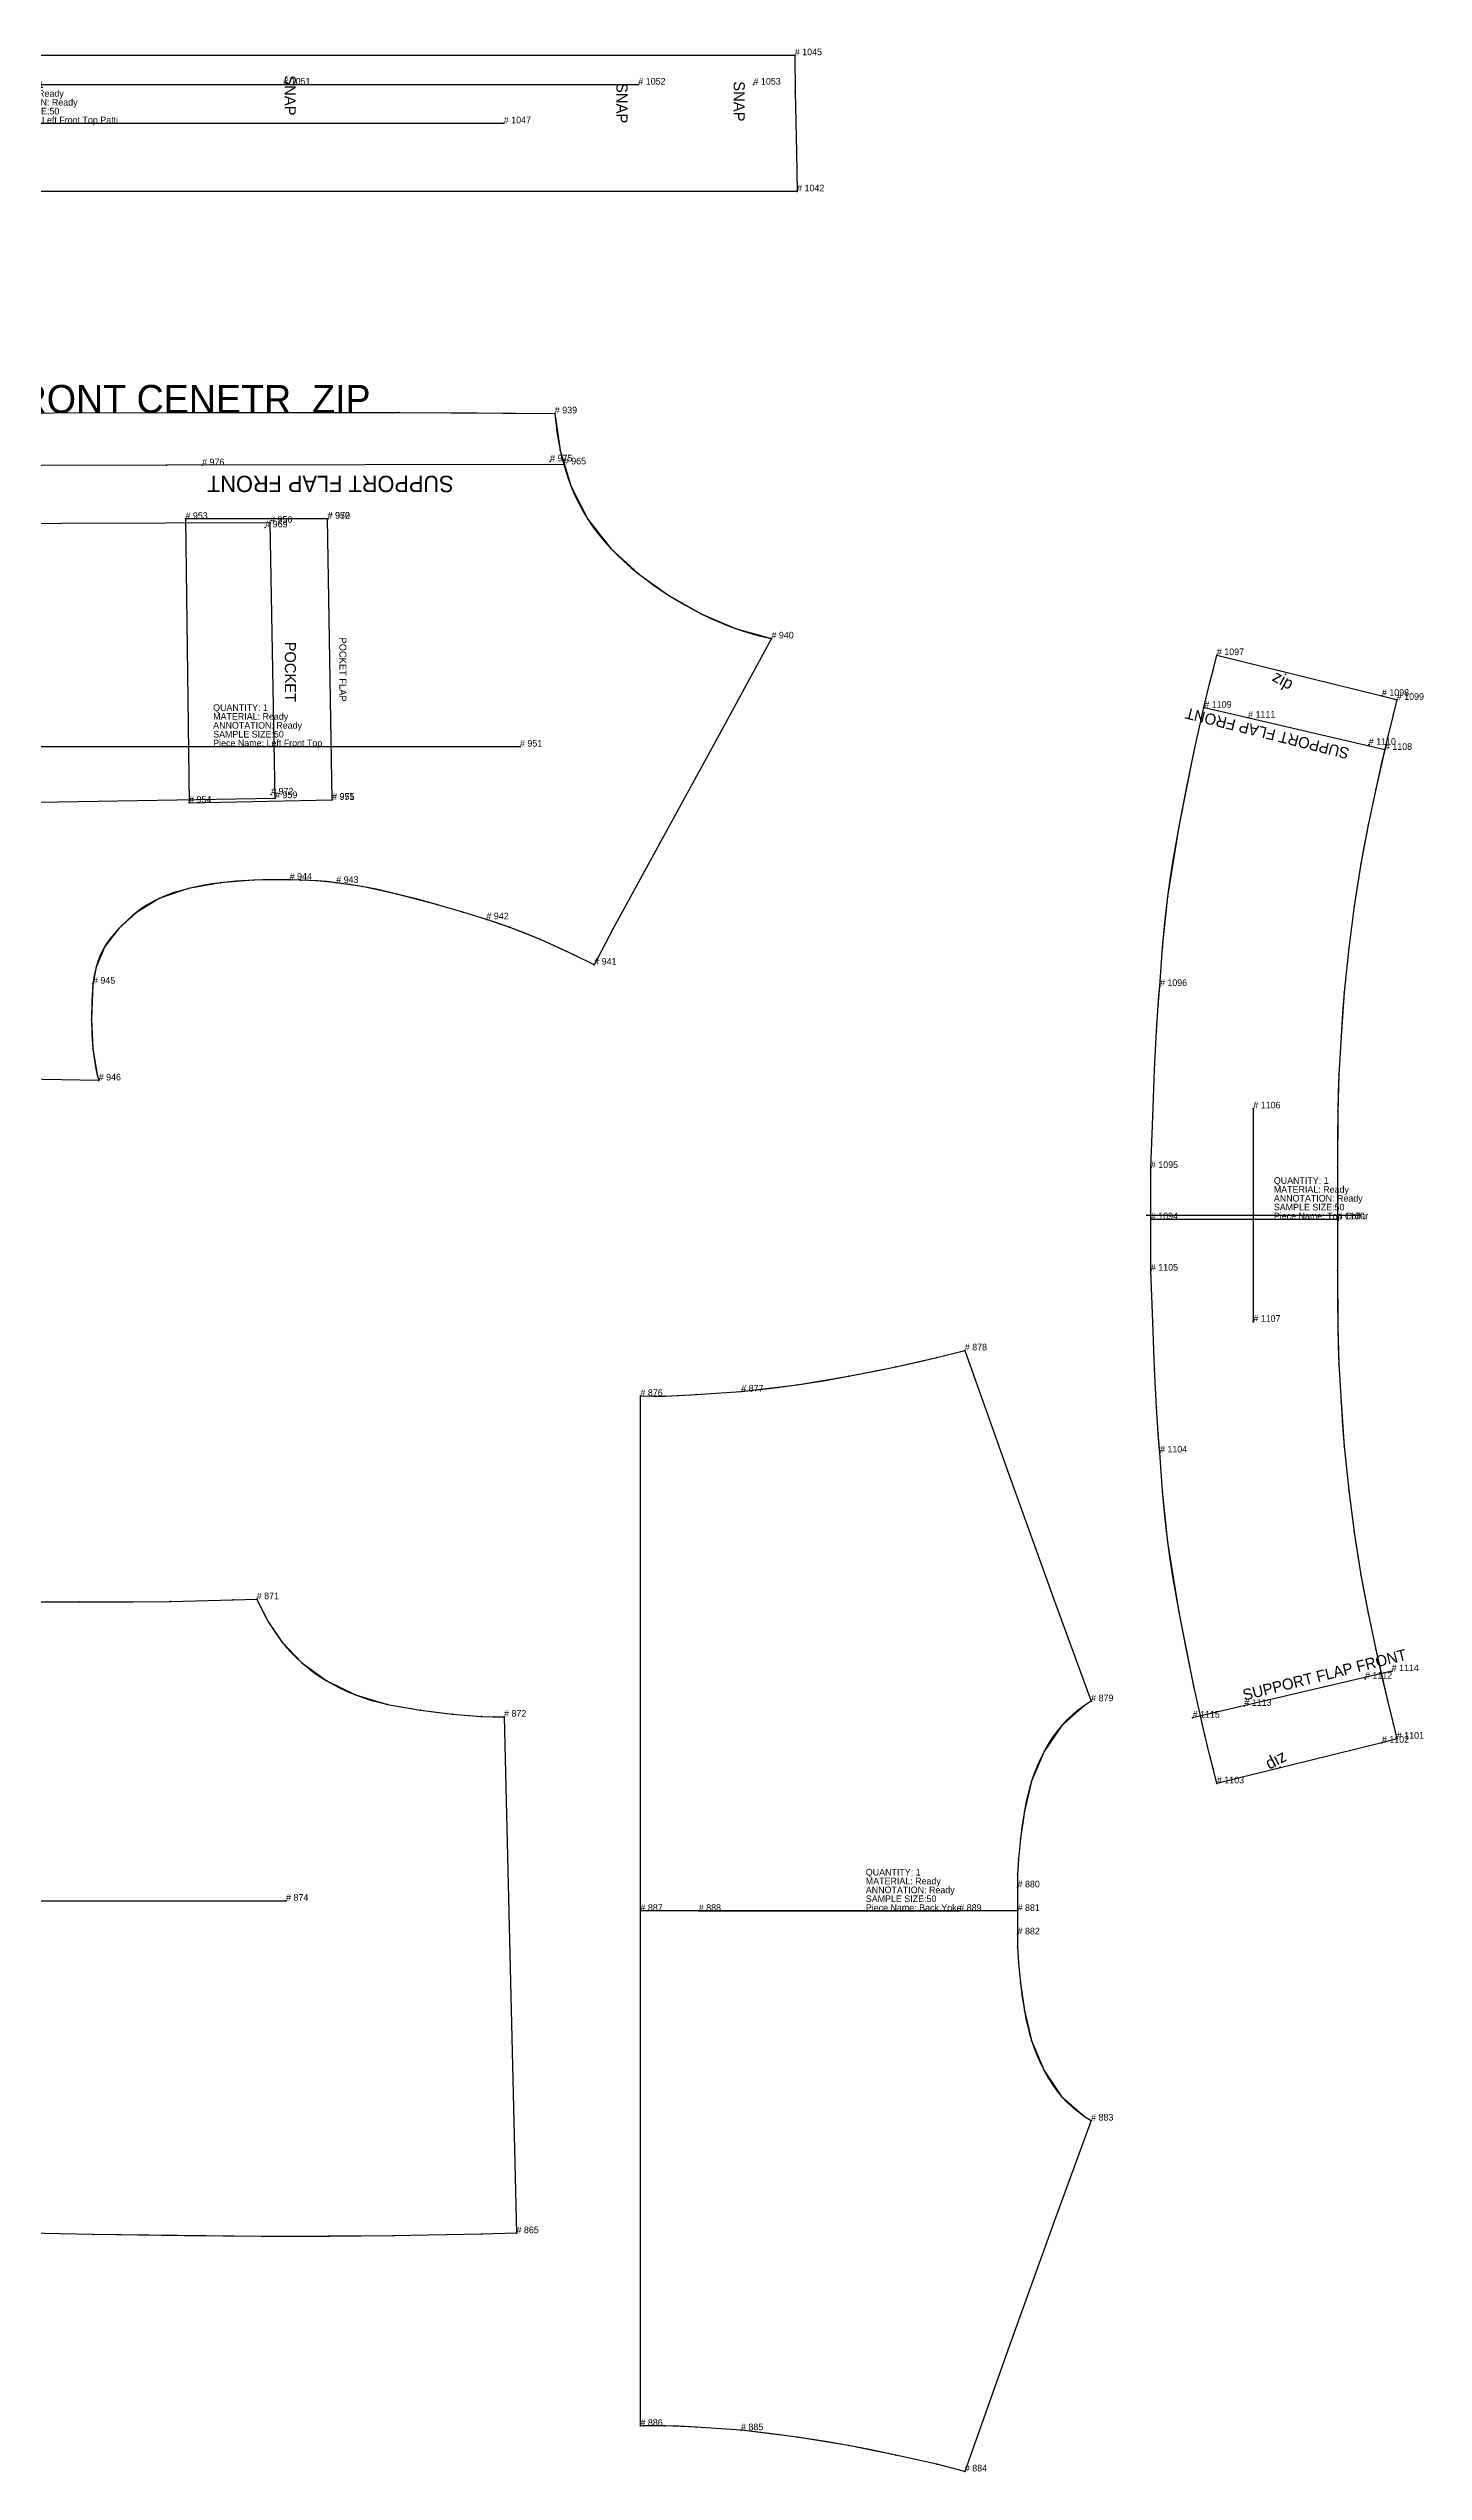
# Model space of a CAD drawing. Extents: x -8402 to 434, y -368 to 2685.
# Drawn here: x -3636 to -3015, y -159 to 935 of the extents above; entities that cross this region are included whole.
import ezdxf

# ---------------------------------------------------------------- set-up
doc = ezdxf.new("R2010")
doc.units = 0

# ---------------------------------------------------------------- blocks, each defined once
blk = doc.blocks.new('Back_5042')
at = {"layer": '1'}
blk.add_lwpolyline([(-3424.8301, -51.37), (-3440.49, -51.74), (-3480.54, -52.57), (-3539.7, -52.88), (-3616.22, -51.94), (-3704.1599, -50.1), (-3795.0801, -48.24), (-3884.9299, -47.01), (-3962.5601, -46.59), (-3961.53, 56.29), (-3959.79, 145.07), (-3958.23, 213.3), (-3957.05, 249.69), (-3812.29, 240.24), (-3775.47, 237.28), (-3730.52, 235.14), (-3719.22, 234.76), (-3670.5701, 233.75), (-3622.3601, 233.65), (-3581.1299, 233.86), (-3552.8899, 234.58), (-3542.1699, 234.89), (-3541.4399, 233.3), (-3536.8, 224.59), (-3530.8201, 215.62), (-3521.8101, 206.23), (-3510.47, 197.98), (-3497.6299, 191.67), (-3483.0801, 187.42), (-3468.1299, 184.84), (-3453.73, 183.04), (-3440.6699, 181.95), (-3435.24, 181.84), (-3430.46, 181.84), (-3424.8301, -51.37)], close=True, dxfattribs=at)
at = {"layer": '13'}
blk.add_point((-3886.46, 227.38, 10), dxfattribs=at)
at = {"layer": '2'}
for p in [(-3957.05, 249.69), (-3812.29, 240.24), (-3542.1699, 234.89), (-3958.23, 213.3), (-3430.46, 181.84), (-3860.28, 98.73), (-3528.8999, 98.73), (-3962.5601, -46.59), (-3424.8301, -51.37)]:
    blk.add_point(p, dxfattribs=at)
at = {"layer": '3'}
for p in [(-3775.47, 237.28), (-3730.52, 235.14), (-3719.22, 234.76), (-3670.5701, 233.75), (-3622.3601, 233.65), (-3581.1299, 233.86), (-3552.8899, 234.58), (-3541.4399, 233.3), (-3536.8, 224.59), (-3530.8201, 215.62), (-3521.8101, 206.23), (-3510.47, 197.98), (-3497.6299, 191.67), (-3483.0801, 187.42), (-3468.1299, 184.84), (-3453.73, 183.04), (-3440.6699, 181.95), (-3435.24, 181.84), (-3959.79, 145.07), (-3961.53, 56.29), (-3884.9299, -47.01), (-3795.0801, -48.24), (-3704.1599, -50.1), (-3616.22, -51.94), (-3539.7, -52.88), (-3480.54, -52.57), (-3440.49, -51.74)]:
    blk.add_point(p, dxfattribs=at)
at = {"layer": '4'}
for p in [(-3812.29, 240.24, 5), (-3730.52, 235.14, 5), (-3430.46, 181.84, 5), (-3962.5601, -46.59, 5)]:
    blk.add_point(p, dxfattribs=at)
at = {"layer": '5'}
blk.add_line((-3860.28, 98.73), (-3528.8999, 98.73), dxfattribs=at)
at = {"layer": '7'}
blk.add_line((-3860.28, 98.73), (-3528.8999, 98.73), dxfattribs=at)
at = {"layer": '84'}
blk.add_lwpolyline([(-3424.8301, -51.37), (-3440.49, -51.74), (-3480.54, -52.57), (-3509.3401, -52.87), (-3539.7, -52.88), (-3574.9199, -52.58), (-3616.22, -51.94), (-3704.1599, -50.1), (-3795.0801, -48.24), (-3840.71, -47.52), (-3884.9299, -47.01), (-3923.74, -46.72), (-3962.5601, -46.59), (-3962.2, 4.85), (-3961.53, 56.29), (-3960.8201, 96.08), (-3959.79, 145.07), (-3958.23, 213.3), (-3957.05, 249.69), (-3812.29, 240.24), (-3793.8899, 238.61), (-3775.47, 237.28), (-3754.6499, 236.13), (-3730.52, 235.14), (-3719.22, 234.76), (-3694.47, 234.11), (-3670.5701, 233.75), (-3651.78, 233.65), (-3622.3601, 233.65), (-3597.8601, 233.68), (-3581.1299, 233.86), (-3552.8899, 234.58), (-3542.1699, 234.89), (-3541.4399, 233.3), (-3539.3101, 229.06), (-3536.8, 224.59), (-3533.75, 219.69), (-3530.8201, 215.62), (-3528.8301, 213.21), (-3526.6699, 210.84), (-3524.3301, 208.51), (-3521.8101, 206.23), (-3519.1201, 204), (-3516.3301, 201.88), (-3513.45, 199.87), (-3510.47, 197.98), (-3507.3401, 196.18), (-3504.1499, 194.52), (-3500.9099, 193.02), (-3497.6299, 191.67), (-3494.28, 190.47), (-3490.76, 189.36), (-3487.04, 188.35), (-3483.0801, 187.42), (-3476.25, 186.1), (-3468.1299, 184.84), (-3461.1599, 183.91), (-3453.73, 183.04), (-3446.48, 182.32), (-3440.6699, 181.95), (-3435.24, 181.84), (-3430.46, 181.84), (-3424.8301, -51.37)], close=True, dxfattribs=at)
at = {"layer": '1'}
for s, p in [('# 868', (-3957.05, 249.69)), ('# 869', (-3812.29, 240.24)), ('# 870', (-3730.52, 235.14)), ('# 871', (-3542.1699, 234.89)), ('# 867', (-3958.23, 213.3)), ('# 872', (-3430.46, 181.84)), ('ANNOTATION: Ready', (-3693.6899, 106.4)), ('QUANTITY: 1', (-3693.6899, 114.4)), ('MATERIAL: Ready', (-3693.6899, 110.4)), ('SAMPLE SIZE:50', (-3693.6899, 102.4)), ('Piece Name: Back', (-3693.6899, 98.4)), ('# 866', (-3962.5601, -46.59)), ('# 865', (-3424.8301, -51.37))]:
    blk.add_text(s, height=3, dxfattribs=at).set_placement(p)
at = {"layer": '13'}
blk.add_text('# 875', height=3, dxfattribs=at).set_placement((-3886.46, 227.38))
at = {"layer": '15'}
blk.add_text('VENT', height=7.15, dxfattribs=at).set_placement((-3864.73, 238.71))
blk.add_text('SNAP', height=7.65, rotation=270, dxfattribs=at).set_placement((-3895.53, 234.07))
at = {"layer": '7'}
for s, p in [('# 873', (-3860.28, 98.73)), ('# 874', (-3528.8999, 98.73))]:
    blk.add_text(s, height=3, dxfattribs=at).set_placement(p)
blk = doc.blocks.new('Back Yoke_5043')
at = {"layer": '1'}
blk.add_lwpolyline([(-3368.8401, 326.65), (-3357.6899, 326.62), (-3343.76, 327.25), (-3323.3201, 328.65), (-3298.0701, 331.72), (-3274.8601, 335.53), (-3253.5601, 339.87), (-3235.03, 344.01), (-3222.3401, 347.24), (-3202.8899, 292.49), (-3182.03, 234.41), (-3165.28, 188.82), (-3168.23, 186.92), (-3178.5901, 177.94), (-3186.54, 166.17), (-3192.1899, 152.72), (-3195.4399, 139.14), (-3197.21, 126.77), (-3198.05, 117.63), (-3198.5, 110.56), (-3198.5, 104.77), (-3198.5, 94.16), (-3198.5, 83.55), (-3198.5, 77.76), (-3198.05, 70.69), (-3197.21, 61.55), (-3195.4399, 49.18), (-3192.1899, 35.6), (-3186.54, 22.15), (-3178.6001, 10.39), (-3168.23, 1.41), (-3165.28, -0.5), (-3182.03, -46.09), (-3202.8899, -104.17), (-3222.3401, -158.92), (-3235.03, -155.69), (-3253.52, -151.56), (-3274.8601, -147.21), (-3298.0701, -143.4), (-3323.4199, -140.32), (-3343.76, -138.93), (-3357.6899, -138.3), (-3368.8401, -138.33), (-3368.8401, 94.16), (-3368.8401, 326.65)], close=True, dxfattribs=at)
at = {"layer": '2'}
for p in [(-3222.3401, 347.24), (-3323.3201, 328.65), (-3368.8401, 326.65), (-3165.28, 188.82), (-3198.5, 104.77), (-3368.8401, 94.16), (-3368.8401, 94.16), (-3342.49, 94.15), (-3224.8501, 94.15), (-3198.5, 94.16), (-3198.5, 94.16), (-3198.5, 83.55), (-3165.28, -0.5), (-3368.8401, -138.33), (-3323.4199, -140.32), (-3222.3401, -158.92)]:
    blk.add_point(p, dxfattribs=at)
at = {"layer": '3'}
for p in [(-3253.5601, 339.87), (-3235.03, 344.01), (-3298.0701, 331.72), (-3274.8601, 335.53), (-3357.6899, 326.62), (-3343.76, 327.25), (-3202.8899, 292.49), (-3182.03, 234.41), (-3168.23, 186.92), (-3178.5901, 177.94), (-3186.54, 166.17), (-3192.1899, 152.72), (-3195.4399, 139.14), (-3197.21, 126.77), (-3198.5, 110.56), (-3198.05, 117.63), (-3198.5, 77.76), (-3198.05, 70.69), (-3197.21, 61.55), (-3195.4399, 49.18), (-3192.1899, 35.6), (-3186.54, 22.15), (-3178.6001, 10.39), (-3168.23, 1.41), (-3182.03, -46.09), (-3202.8899, -104.17), (-3357.6899, -138.3), (-3343.76, -138.93), (-3298.0701, -143.4), (-3274.8601, -147.21), (-3253.52, -151.56), (-3235.03, -155.69)]:
    blk.add_point(p, dxfattribs=at)
at = {"layer": '4'}
for p in [(-3323.3201, 328.65, 5), (-3368.8401, 94.16, 5), (-3198.5, 94.16, 5), (-3323.4199, -140.32, 5)]:
    blk.add_point(p, dxfattribs=at)
at = {"layer": '5'}
blk.add_line((-3342.49, 94.15), (-3224.8501, 94.15), dxfattribs=at)
at = {"layer": '7'}
blk.add_line((-3342.49, 94.15), (-3224.8501, 94.15), dxfattribs=at)
at = {"layer": '8'}
blk.add_lwpolyline([(-3198.5, 94.16), (-3368.8401, 94.16)], dxfattribs=at)
at = {"layer": '84'}
blk.add_lwpolyline([(-3368.8401, 326.65), (-3363.26, 326.57), (-3357.6899, 326.62), (-3351.48, 326.83), (-3343.76, 327.25), (-3323.3201, 328.65), (-3310.6799, 330.05), (-3298.0701, 331.72), (-3286.24, 333.53), (-3274.8601, 335.53), (-3265.4299, 337.38), (-3253.5601, 339.87), (-3243.1899, 342.13), (-3235.03, 344.01), (-3222.3401, 347.24), (-3202.8899, 292.49), (-3182.03, 234.41), (-3165.28, 188.82), (-3168.23, 186.92), (-3171.1499, 184.81), (-3173.8601, 182.6), (-3176.3401, 180.31), (-3178.5901, 177.94), (-3180.7, 175.38), (-3182.72, 172.58), (-3184.6599, 169.52), (-3186.54, 166.17), (-3188.1899, 162.89), (-3189.6799, 159.54), (-3191.01, 156.15), (-3192.1899, 152.72), (-3193.1001, 149.64), (-3193.9399, 146.38), (-3194.71, 142.9), (-3195.4399, 139.14), (-3196.4199, 133.07), (-3197.21, 126.77), (-3198.05, 117.63), (-3198.5, 110.56), (-3198.5, 104.77), (-3198.5, 94.16), (-3198.5, 83.55), (-3198.5, 77.76), (-3198.05, 70.69), (-3197.21, 61.55), (-3196.4199, 55.25), (-3195.4399, 49.18), (-3194.71, 45.42), (-3193.9399, 41.94), (-3193.1001, 38.68), (-3192.1899, 35.6), (-3191.01, 32.17), (-3189.6799, 28.78), (-3188.1899, 25.44), (-3186.54, 22.15), (-3184.6599, 18.8), (-3182.72, 15.74), (-3180.71, 12.94), (-3178.6001, 10.39), (-3176.3601, 8.03), (-3173.8799, 5.75), (-3171.1699, 3.54), (-3168.23, 1.41), (-3165.28, -0.5), (-3182.03, -46.09), (-3202.8899, -104.17), (-3222.3401, -158.92), (-3235.03, -155.69), (-3243.1499, -153.82), (-3253.52, -151.56), (-3265.4299, -149.06), (-3274.8601, -147.21), (-3286.23, -145.21), (-3298.0701, -143.4), (-3310.73, -141.73), (-3323.4199, -140.32), (-3343.76, -138.93), (-3351.49, -138.51), (-3357.6899, -138.3), (-3363.26, -138.25), (-3368.8401, -138.33), (-3368.8401, 94.16), (-3368.8401, 326.65)], close=True, dxfattribs=at)
at = {"layer": '85'}
blk.add_lwpolyline([(-3198.5, 94.16), (-3368.8401, 94.16)], dxfattribs=at)
at = {"layer": '1'}
for s, p in [('# 878', (-3222.3401, 347.24)), ('# 876', (-3368.8401, 326.65)), ('# 877', (-3323.3201, 328.65)), ('# 879', (-3165.28, 188.82)), ('QUANTITY: 1', (-3267.0601, 110.15)), ('ANNOTATION: Ready', (-3267.0601, 102.15)), ('SAMPLE SIZE:50', (-3267.0601, 98.15)), ('MATERIAL: Ready', (-3267.0601, 106.15)), ('# 880', (-3198.5, 104.77)), ('# 887', (-3368.8401, 94.16)), ('Piece Name: Back Yoke', (-3267.0601, 94.15)), ('# 881', (-3198.5, 94.16)), ('# 882', (-3198.5, 83.55)), ('# 883', (-3165.28, -0.5)), ('# 886', (-3368.8401, -138.33)), ('# 885', (-3323.4199, -140.32)), ('# 884', (-3222.3401, -158.92))]:
    blk.add_text(s, height=3, dxfattribs=at).set_placement(p)
at = {"layer": '7'}
for s, p in [('# 888', (-3342.49, 94.15)), ('# 889', (-3224.8501, 94.15))]:
    blk.add_text(s, height=3, dxfattribs=at).set_placement(p)
at = {"layer": '8'}
for s, p in [('# 887', (-3368.8401, 94.16)), ('# 881', (-3198.5, 94.16))]:
    blk.add_text(s, height=3, dxfattribs=at).set_placement(p)
blk = doc.blocks.new('Left Front Top_5046')
at = {"layer": '1'}
blk.add_lwpolyline([(-3814.03, 770.43), (-3692.5801, 770.44), (-3575.5701, 770.74), (-3477.8301, 770.74), (-3407.52, 770.31), (-3405.0601, 753.65), (-3400.24, 737.52), (-3392.6101, 722.5), (-3382.2, 709.27), (-3369.75, 697.93), (-3356.02, 688.15), (-3341.3799, 679.82), (-3325.9199, 673.13), (-3309.6699, 668.67), (-3332.27, 627.11), (-3360.1299, 576.26), (-3381.28, 537.35), (-3389.71, 521.38), (-3398.98, 525.79), (-3413.99, 532.73), (-3428.1001, 538.37), (-3438.4099, 541.86), (-3449.02, 545.07), (-3460.95, 548.6), (-3478.8601, 553.3), (-3494.49, 556.69), (-3506.24, 558.31), (-3514.8401, 559.3), (-3522.3601, 559.53), (-3527.28, 559.72), (-3543.6299, 559.62), (-3558.6101, 558.41), (-3572.96, 555.75), (-3585.8701, 551.49), (-3596.55, 544.98), (-3604.4099, 537.72), (-3610.78, 529.67), (-3614.71, 520.31), (-3616.1299, 512.8), (-3616.8, 496.8), (-3616.1299, 483.52), (-3614.1899, 471.63), (-3613.8301, 470.24), (-3613.54, 469.12), (-3664.3799, 470.01), (-3724.3101, 471.34), (-3775.48, 472.28), (-3801.8899, 472.19), (-3802.71, 491.02), (-3803.45, 511.27), (-3803.54, 513.47), (-3806.1299, 568.94), (-3809.4299, 633.99), (-3812.3, 696.12), (-3813.8201, 745.48), (-3814.03, 770.43)], close=True, dxfattribs=at)
at = {"layer": '13'}
for p in [(-3734.73, 747.38, 10), (-3566.8301, 746.86, 10), (-3409.6699, 748.61, 10), (-3510.0801, 722.76, 10), (-3674.78, 717.71, 10), (-3538.3, 718.84, 10), (-3806.8301, 707.2, 10), (-3673.8501, 596.07, 10), (-3535.6299, 598.23, 10), (-3508.1201, 595.76, 10), (-3800.1299, 532, 10)]:
    blk.add_point(p, dxfattribs=at)
at = {"layer": '2'}
for p in [(-3814.03, 770.43), (-3407.52, 770.31), (-3813.6201, 746.24), (-3403.46, 747.26), (-3574.3501, 722.66), (-3510.1799, 722.76), (-3677.46, 720.49), (-3536.1399, 720.9), (-3812.3899, 707.1), (-3806.9299, 707.2), (-3806.9299, 707.2), (-3309.6699, 668.67), (-3719.5901, 619.84), (-3423.25, 619.84), (-3676.3201, 594.11), (-3572.71, 594.52), (-3533.8701, 596.58), (-3508.1201, 595.86), (-3527.28, 559.72), (-3506.24, 558.31), (-3438.4099, 541.86), (-3804.1499, 531.9), (-3800.1299, 532.11), (-3389.71, 521.38), (-3803.54, 513.47), (-3616.1299, 512.8), (-3802.71, 491.02), (-3801.8899, 472.19), (-3613.54, 469.12)]:
    blk.add_point(p, dxfattribs=at)
at = {"layer": '3'}
for p in [(-3692.5801, 770.44), (-3575.5701, 770.74), (-3477.8301, 770.74), (-3813.8201, 745.48), (-3752.03, 746.45), (-3582.9099, 746.96), (-3405.0601, 753.65), (-3400.24, 737.52), (-3392.6101, 722.5), (-3382.2, 709.27), (-3812.3, 696.12), (-3369.75, 697.93), (-3356.02, 688.15), (-3341.3799, 679.82), (-3325.9199, 673.13), (-3809.4299, 633.99), (-3332.27, 627.11), (-3806.1299, 568.94), (-3360.1299, 576.26), (-3558.6101, 558.41), (-3543.6299, 559.62), (-3522.3601, 559.53), (-3514.8401, 559.3), (-3585.8701, 551.49), (-3572.96, 555.75), (-3494.49, 556.69), (-3478.8601, 553.3), (-3460.95, 548.6), (-3604.4099, 537.72), (-3596.55, 544.98), (-3449.02, 545.07), (-3428.1001, 538.37), (-3381.28, 537.35), (-3610.78, 529.67), (-3413.99, 532.73), (-3398.98, 525.79), (-3614.71, 520.31), (-3803.45, 511.27), (-3616.8, 496.8), (-3616.1299, 483.52), (-3775.48, 472.28), (-3724.3101, 471.34), (-3614.1899, 471.63), (-3664.3799, 470.01), (-3613.8301, 470.24)]:
    blk.add_point(p, dxfattribs=at)
at = {"layer": '4'}
for p in [(-3527.28, 559.72, 5), (-3438.4099, 541.86, 5), (-3802.71, 491.02, 5)]:
    blk.add_point(p, dxfattribs=at)
at = {"layer": '5'}
blk.add_line((-3719.5901, 619.84), (-3423.25, 619.84), dxfattribs=at)
at = {"layer": '7'}
blk.add_line((-3719.5901, 619.84), (-3423.25, 619.84), dxfattribs=at)
at = {"layer": '8'}
for points in [[(-3403.46, 747.26), (-3582.9099, 746.96), (-3752.03, 746.45), (-3813.6201, 746.24)], [(-3806.9299, 707.2), (-3812.3899, 707.1)], [(-3804.1499, 531.9), (-3800.1299, 532.11), (-3806.9299, 707.2)]]:
    blk.add_lwpolyline(points, dxfattribs=at)
for points in [[(-3510.1799, 722.76), (-3574.3501, 722.66), (-3572.71, 594.52), (-3508.1201, 595.86), (-3510.1799, 722.76)], [(-3536.1399, 720.9), (-3677.46, 720.49), (-3676.3201, 594.11), (-3533.8701, 596.58), (-3536.1399, 720.9)]]:
    blk.add_lwpolyline(points, close=True, dxfattribs=at)
at = {"layer": '84'}
blk.add_lwpolyline([(-3814.03, 770.43), (-3753.3, 770.38), (-3692.5801, 770.44), (-3575.5701, 770.74), (-3522.3501, 770.81), (-3477.8301, 770.74), (-3442.6699, 770.58), (-3407.52, 770.31), (-3407.1201, 766.11), (-3406.5701, 761.93), (-3405.8899, 757.78), (-3405.0601, 753.65), (-3404.05, 749.39), (-3402.9099, 745.28), (-3401.6399, 741.33), (-3400.24, 737.52), (-3398.5801, 733.57), (-3396.75, 729.75), (-3394.76, 726.05), (-3392.6101, 722.5), (-3390.3101, 719.1), (-3387.8101, 715.76), (-3385.1001, 712.48), (-3382.2, 709.27), (-3379.3899, 706.41), (-3376.3799, 703.57), (-3373.1699, 700.75), (-3369.75, 697.93), (-3366.47, 695.39), (-3363.0901, 692.91), (-3359.6101, 690.5), (-3356.02, 688.15), (-3352.4199, 685.92), (-3348.79, 683.79), (-3345.1001, 681.76), (-3341.3799, 679.82), (-3337.4099, 677.89), (-3333.51, 676.13), (-3329.6899, 674.55), (-3325.9199, 673.13), (-3321.9299, 671.79), (-3317.8899, 670.6), (-3313.8101, 669.56), (-3309.6699, 668.67), (-3332.27, 627.11), (-3360.1299, 576.26), (-3372.3501, 553.91), (-3381.28, 537.35), (-3389.71, 521.38), (-3398.98, 525.79), (-3407.6201, 529.86), (-3413.99, 532.73), (-3421.02, 535.67), (-3428.1001, 538.37), (-3433.23, 540.17), (-3438.4099, 541.86), (-3449.02, 545.07), (-3460.95, 548.6), (-3469.54, 550.95), (-3478.8601, 553.3), (-3487.4199, 555.29), (-3494.49, 556.69), (-3500.3501, 557.61), (-3506.24, 558.31), (-3510.53, 558.93), (-3514.8401, 559.3), (-3522.3601, 559.53), (-3527.28, 559.72), (-3535.46, 559.81), (-3543.6299, 559.62), (-3551.47, 559.15), (-3558.6101, 558.41), (-3562.24, 557.89), (-3565.8401, 557.27), (-3569.4099, 556.56), (-3572.96, 555.75), (-3576.6699, 554.78), (-3580, 553.77), (-3583.05, 552.68), (-3585.8701, 551.49), (-3588.6399, 550.13), (-3591.3501, 548.58), (-3594, 546.86), (-3596.55, 544.98), (-3598.48, 543.4), (-3600.4199, 541.68), (-3604.4099, 537.72), (-3606.4199, 535.52), (-3608.1001, 533.51), (-3609.54, 531.57), (-3610.78, 529.67), (-3611.95, 527.55), (-3613, 525.28), (-3613.9199, 522.86), (-3614.71, 520.31), (-3615.5801, 516.59), (-3616.1299, 512.8), (-3616.6599, 504.8), (-3616.8, 496.8), (-3616.6101, 490.04), (-3616.1299, 483.52), (-3615.76, 480.19), (-3615.3201, 477.15), (-3614.8, 474.31), (-3614.1899, 471.63), (-3613.8301, 470.24), (-3613.54, 469.12), (-3664.3799, 470.01), (-3724.3101, 471.34), (-3754.24, 472.01), (-3775.48, 472.28), (-3788.6799, 472.3), (-3801.8899, 472.19), (-3802.71, 491.02), (-3803.45, 511.27), (-3803.54, 513.47), (-3806.1299, 568.94), (-3809.4299, 633.99), (-3811.0601, 667.71), (-3812.3, 696.12), (-3813.27, 722.8), (-3813.8201, 745.48), (-3813.98, 757.95), (-3814.03, 770.43)], close=True, dxfattribs=at)
at = {"layer": '85'}
for points in [[(-3403.46, 747.26), (-3582.9099, 746.96), (-3752.03, 746.45), (-3813.6201, 746.24)], [(-3806.9299, 707.2), (-3812.3899, 707.1)], [(-3804.1499, 531.9), (-3800.1299, 532.11), (-3806.9299, 707.2)]]:
    blk.add_lwpolyline(points, dxfattribs=at)
for points in [[(-3510.1799, 722.76), (-3574.3501, 722.66), (-3572.71, 594.52), (-3508.1201, 595.86), (-3510.1799, 722.76)], [(-3536.1399, 720.9), (-3677.46, 720.49), (-3676.3201, 594.11), (-3533.8701, 596.58), (-3536.1399, 720.9)]]:
    blk.add_lwpolyline(points, close=True, dxfattribs=at)
at = {"layer": '1'}
for s, p in [('# 938', (-3814.03, 770.43)), ('# 939', (-3407.52, 770.31)), ('# 940', (-3309.6699, 668.67)), ('QUANTITY: 1', (-3561.8401, 635.96)), ('MATERIAL: Ready', (-3561.8401, 631.96)), ('ANNOTATION: Ready', (-3561.8401, 627.96)), ('SAMPLE SIZE:50', (-3561.8401, 623.96)), ('Piece Name: Left Front Top', (-3561.8401, 619.96)), ('# 944', (-3527.28, 559.72)), ('# 943', (-3506.24, 558.31)), ('# 942', (-3438.4099, 541.86)), ('# 949', (-3803.54, 513.47)), ('# 945', (-3616.1299, 512.8)), ('# 941', (-3389.71, 521.38)), ('# 948', (-3802.71, 491.02)), ('# 947', (-3801.8899, 472.19)), ('# 946', (-3613.54, 469.12))]:
    blk.add_text(s, height=3, dxfattribs=at).set_placement(p)
at = {"layer": '13'}
for s, p in [('# 977', (-3734.73, 747.38)), ('# 976', (-3566.8301, 746.86)), ('# 975', (-3409.6699, 748.61)), ('# 970', (-3510.0801, 722.76)), ('# 974', (-3674.78, 717.71)), ('# 969', (-3538.3, 718.84)), ('# 967', (-3806.8301, 707.2)), ('# 973', (-3673.8501, 596.07)), ('# 972', (-3535.6299, 598.23)), ('# 971', (-3508.1201, 595.76)), ('# 968', (-3800.1299, 532))]:
    blk.add_text(s, height=3, dxfattribs=at).set_placement(p)
at = {"layer": '15'}
blk.add_text('FRONT CENETR  ZIP', height=12.7, dxfattribs=at).set_placement((-3659.6399, 770.45))
for s, height, rotation, p in [('SUPPORT FLAP FRONT', 7.35, 180, (-3453.23, 742.12)), ('POCKET FLAP', 3.14, 270, (-3504.8301, 669.1)), ('POCKET', 4.96, 270, (-3529.45, 667.24)), ('POCKET FLAP', 5.16, 270, (-3797.96, 628.62))]:
    blk.add_text(s, height=height, rotation=rotation, dxfattribs=at).set_placement(p)
at = {"layer": '7'}
for s, p in [('# 950', (-3719.5901, 619.84)), ('# 951', (-3423.25, 619.84))]:
    blk.add_text(s, height=3, dxfattribs=at).set_placement(p)
at = {"layer": '8'}
for s, p in [('# 966', (-3813.6201, 746.24)), ('# 965', (-3403.46, 747.26)), ('# 957', (-3677.46, 720.49)), ('# 953', (-3574.3501, 722.66)), ('# 956', (-3536.1399, 720.9)), ('# 952', (-3510.1799, 722.76)), ('# 961', (-3812.3899, 707.1)), ('# 960', (-3806.9299, 707.2)), ('# 964', (-3806.9299, 707.2)), ('# 958', (-3676.3201, 594.11)), ('# 954', (-3572.71, 594.52)), ('# 959', (-3533.8701, 596.58)), ('# 955', (-3508.1201, 595.86)), ('# 962', (-3804.1499, 531.9)), ('# 963', (-3800.1299, 532.11))]:
    blk.add_text(s, height=3, dxfattribs=at).set_placement(p)
blk = doc.blocks.new('Left Front Top Patti_5049')
at = {"layer": '1'}
blk.add_lwpolyline([(-3298.0901, 870.55), (-4028.3601, 870.55), (-4028.3601, 932.02), (-3299.1201, 932.02), (-3298.9399, 915.52), (-3298.3301, 888.31), (-3298.0901, 870.55)], close=True, dxfattribs=at)
at = {"layer": '13'}
for p in [(-4012.8201, 918.75, 10), (-3852.27, 918.75, 10), (-3691.3501, 918.75, 10), (-3530.1699, 918.75, 10), (-3369.8, 918.75, 10), (-3317.78, 918.75, 10)]:
    blk.add_point(p, dxfattribs=at)
at = {"layer": '2'}
for p in [(-4028.3601, 932.02), (-3299.1201, 932.02), (-4012.8201, 918.75), (-3369.8, 918.75), (-3886.3999, 901.28), (-3430.5601, 901.28), (-4028.3601, 870.55), (-3298.0901, 870.55)]:
    blk.add_point(p, dxfattribs=at)
at = {"layer": '3'}
for p in [(-3298.9399, 915.52), (-3298.3301, 888.31)]:
    blk.add_point(p, dxfattribs=at)
at = {"layer": '5'}
blk.add_line((-3886.3999, 901.28), (-3430.5601, 901.28), dxfattribs=at)
at = {"layer": '7'}
blk.add_line((-3886.3999, 901.28), (-3430.5601, 901.28), dxfattribs=at)
at = {"layer": '8'}
blk.add_lwpolyline([(-4012.8201, 918.75), (-3369.8, 918.75)], dxfattribs=at)
at = {"layer": '84'}
blk.add_lwpolyline([(-3298.0901, 870.55), (-4028.3601, 870.55), (-4028.3601, 932.02), (-3299.1201, 932.02), (-3298.9399, 915.52), (-3298.3301, 888.31), (-3298.0901, 870.55)], close=True, dxfattribs=at)
at = {"layer": '85'}
blk.add_lwpolyline([(-4012.8201, 918.75), (-3369.8, 918.75)], dxfattribs=at)
at = {"layer": '1'}
for s, p in [('# 1044', (-4028.3601, 932.02)), ('# 1045', (-3299.1201, 932.02)), ('QUANTITY: 1', (-3663.22, 917.28)), ('ANNOTATION: Ready', (-3663.22, 909.28)), ('SAMPLE SIZE:50', (-3663.22, 905.28)), ('MATERIAL: Ready', (-3663.22, 913.28)), ('Piece Name: Left Front Top Patti', (-3663.22, 901.28)), ('# 1043', (-4028.3601, 870.55)), ('# 1042', (-3298.0901, 870.55))]:
    blk.add_text(s, height=3, dxfattribs=at).set_placement(p)
at = {"layer": '13'}
for s, p in [('# 1048', (-4012.8201, 918.75)), ('# 1049', (-3852.27, 918.75)), ('# 1050', (-3691.3501, 918.75)), ('# 1051', (-3530.1699, 918.75)), ('# 1052', (-3369.8, 918.75)), ('# 1053', (-3317.78, 918.75))]:
    blk.add_text(s, height=3, dxfattribs=at).set_placement(p)
at = {"layer": '15'}
for p in [(-3860.5901, 922.97), (-3692.3899, 920.29), (-3529.54, 922.97), (-3379.6899, 919.47), (-3326.74, 920.29), (-4006.99, 914.88)]:
    blk.add_text('SNAP', height=5, rotation=270, dxfattribs=at).set_placement(p)
at = {"layer": '7'}
for s, p in [('# 1046', (-3886.3999, 901.28)), ('# 1047', (-3430.5601, 901.28))]:
    blk.add_text(s, height=3, dxfattribs=at).set_placement(p)
at = {"layer": '8'}
for s, p in [('# 1048', (-4012.8201, 918.75)), ('# 1052', (-3369.8, 918.75))]:
    blk.add_text(s, height=3, dxfattribs=at).set_placement(p)
blk = doc.blocks.new('Top Collar_5055')
at = {"layer": '1'}
blk.add_lwpolyline([(-3138.3, 406.44), (-3138.3, 429.6), (-3137.4099, 452.73), (-3136.6899, 474.04), (-3135.74, 491.36), (-3135.0601, 502.99), (-3134.1899, 511.74), (-3133.0701, 529.14), (-3130.5801, 552.17), (-3125.5801, 583.85), (-3118.8401, 617.2), (-3113.8601, 639.4), (-3111.48, 649.34), (-3110.21, 654.36), (-3108.49, 661.15), (-3033.95, 642.78), (-3027.22, 640.96), (-3028.8899, 634.16), (-3031.4299, 623.79), (-3036.71, 600.67), (-3040.1201, 584.34), (-3043.4199, 566.97), (-3046.47, 547.74), (-3048.9199, 528.87), (-3050.9399, 509.03), (-3052.4199, 489.03), (-3053.3601, 471.86), (-3053.8701, 454.88), (-3054.0801, 429.6), (-3053.97, 406.44), (-3054.0801, 383.28), (-3053.8701, 358), (-3053.3601, 341.02), (-3052.4199, 323.85), (-3050.9399, 303.85), (-3048.9199, 284.01), (-3046.47, 265.14), (-3043.4199, 245.91), (-3040.1201, 228.54), (-3036.71, 212.21), (-3031.4299, 189.09), (-3028.8899, 178.72), (-3027.22, 171.92), (-3033.95, 170.1), (-3108.49, 151.73), (-3110.21, 158.52), (-3111.48, 163.54), (-3113.8601, 173.48), (-3118.8401, 195.68), (-3125.5801, 229.03), (-3130.5801, 260.71), (-3133.0701, 283.74), (-3134.1899, 301.14), (-3135.0601, 309.89), (-3135.74, 321.52), (-3136.6899, 338.84), (-3137.4099, 360.15), (-3138.3, 383.28), (-3138.3, 406.44)], close=True, dxfattribs=at)
at = {"layer": '13'}
for p in [(-3094.3799, 632.92, 10), (-3039.8899, 620.66, 10), (-3041.5801, 199.01, 10), (-3096.0701, 186.75, 10)]:
    blk.add_point(p, dxfattribs=at)
at = {"layer": '2'}
for p in [(-3108.49, 661.15), (-3114.1399, 637.42), (-3033.95, 642.78), (-3027.22, 640.96), (-3032.5901, 618.37), (-3134.1899, 511.74), (-3092.03, 456.49), (-3138.3, 429.6), (-3140.2, 408.32), (-3138.3, 406.44), (-3138.3, 406.44), (-3053.97, 406.44), (-3053.97, 406.44), (-3043.8601, 408.32), (-3138.3, 383.28), (-3092.03, 360.15), (-3134.1899, 301.14), (-3029.53, 202.41), (-3119.45, 181.4), (-3033.95, 170.1), (-3027.22, 171.92), (-3108.49, 151.73)]:
    blk.add_point(p, dxfattribs=at)
at = {"layer": '3'}
for p in [(-3111.48, 649.34), (-3110.21, 654.36), (-3113.8601, 639.4), (-3031.4299, 623.79), (-3028.8899, 634.16), (-3118.8401, 617.2), (-3036.71, 600.67), (-3125.5801, 583.85), (-3040.1201, 584.34), (-3043.4199, 566.97), (-3130.5801, 552.17), (-3046.47, 547.74), (-3133.0701, 529.14), (-3048.9199, 528.87), (-3050.9399, 509.03), (-3135.0601, 502.99), (-3135.74, 491.36), (-3052.4199, 489.03), (-3136.6899, 474.04), (-3053.3601, 471.86), (-3137.4099, 452.73), (-3053.8701, 454.88), (-3054.0801, 429.6), (-3054.0801, 383.28), (-3137.4099, 360.15), (-3053.8701, 358), (-3053.3601, 341.02), (-3136.6899, 338.84), (-3135.74, 321.52), (-3052.4199, 323.85), (-3135.0601, 309.89), (-3050.9399, 303.85), (-3133.0701, 283.74), (-3048.9199, 284.01), (-3046.47, 265.14), (-3130.5801, 260.71), (-3043.4199, 245.91), (-3125.5801, 229.03), (-3040.1201, 228.54), (-3036.71, 212.21), (-3118.8401, 195.68), (-3031.4299, 189.09), (-3028.8899, 178.72), (-3113.8601, 173.48), (-3111.48, 163.54), (-3110.21, 158.52)]:
    blk.add_point(p, dxfattribs=at)
at = {"layer": '4'}
for p in [(-3033.95, 642.78, 5), (-3134.1899, 511.74, 5), (-3138.3, 406.44, 5), (-3053.97, 406.44, 5), (-3134.1899, 301.14, 5), (-3033.95, 170.1, 5)]:
    blk.add_point(p, dxfattribs=at)
at = {"layer": '5'}
blk.add_line((-3140.2, 408.32), (-3043.8601, 408.32), dxfattribs=at)
at = {"layer": '7'}
blk.add_line((-3092.03, 456.49), (-3092.03, 360.15), dxfattribs=at)
at = {"layer": '8'}
for points in [[(-3032.5901, 618.37), (-3114.1399, 637.42)], [(-3138.3, 406.44), (-3053.97, 406.44)], [(-3029.53, 202.41), (-3119.45, 181.4)]]:
    blk.add_lwpolyline(points, dxfattribs=at)
at = {"layer": '84'}
blk.add_lwpolyline([(-3138.3, 406.44), (-3138.3, 429.6), (-3137.4099, 452.73), (-3136.6899, 474.04), (-3135.74, 491.36), (-3135.0601, 502.99), (-3134.6799, 507.37), (-3134.1899, 511.74), (-3133.71, 520.45), (-3133.0701, 529.14), (-3131.98, 540.46), (-3130.5801, 552.17), (-3129.52, 559.86), (-3128.3401, 567.69), (-3125.5801, 583.85), (-3122.5801, 599.41), (-3118.8401, 617.2), (-3113.8601, 639.4), (-3111.48, 649.34), (-3110.21, 654.36), (-3108.49, 661.15), (-3033.95, 642.78), (-3027.22, 640.96), (-3028.8899, 634.16), (-3031.4299, 623.79), (-3034.0901, 612.45), (-3036.71, 600.67), (-3040.1201, 584.34), (-3041.9199, 575.14), (-3043.4199, 566.97), (-3044.98, 557.62), (-3046.47, 547.74), (-3047.76, 538.3), (-3048.9199, 528.87), (-3050.01, 518.88), (-3050.9399, 509.03), (-3051.6899, 499.62), (-3052.4199, 489.03), (-3053.3601, 471.86), (-3053.6599, 463.7), (-3053.8701, 454.88), (-3054.03, 443.13), (-3054.0801, 429.6), (-3053.97, 406.44), (-3054.0801, 383.28), (-3054.03, 369.75), (-3053.8701, 358), (-3053.6599, 349.18), (-3053.3601, 341.02), (-3052.4199, 323.85), (-3051.6899, 313.26), (-3050.9399, 303.85), (-3050.01, 294), (-3048.9199, 284.01), (-3047.76, 274.58), (-3046.47, 265.14), (-3044.98, 255.26), (-3043.4199, 245.91), (-3041.9199, 237.74), (-3040.1201, 228.54), (-3036.71, 212.21), (-3034.0901, 200.43), (-3031.4299, 189.09), (-3028.8899, 178.72), (-3027.22, 171.92), (-3033.95, 170.1), (-3108.49, 151.73), (-3110.21, 158.52), (-3111.48, 163.54), (-3113.8601, 173.48), (-3118.8401, 195.68), (-3122.5801, 213.47), (-3125.5801, 229.03), (-3128.3401, 245.19), (-3129.52, 253.02), (-3130.5801, 260.71), (-3131.98, 272.42), (-3133.0701, 283.74), (-3133.71, 292.43), (-3134.1899, 301.14), (-3134.6799, 305.51), (-3135.0601, 309.89), (-3135.74, 321.52), (-3136.6899, 338.84), (-3137.4099, 360.15), (-3138.3, 383.28), (-3138.3, 406.44)], close=True, dxfattribs=at)
at = {"layer": '85'}
for points in [[(-3032.5901, 618.37), (-3114.1399, 637.42)], [(-3138.3, 406.44), (-3053.97, 406.44)], [(-3029.53, 202.41), (-3119.45, 181.4)]]:
    blk.add_lwpolyline(points, dxfattribs=at)
at = {"layer": '1'}
for s, p in [('# 1097', (-3108.49, 661.15)), ('# 1098', (-3033.95, 642.78)), ('# 1099', (-3027.22, 640.96)), ('# 1096', (-3134.1899, 511.74)), ('# 1095', (-3138.3, 429.6)), ('ANNOTATION: Ready', (-3082.76, 414.43)), ('QUANTITY: 1', (-3082.76, 422.43)), ('MATERIAL: Ready', (-3082.76, 418.43)), ('# 1094', (-3138.3, 406.44)), ('SAMPLE SIZE:50', (-3082.76, 410.43)), ('Piece Name: Top Collar', (-3082.76, 406.43)), ('# 1100', (-3053.97, 406.44)), ('# 1105', (-3138.3, 383.28)), ('# 1104', (-3134.1899, 301.14)), ('# 1102', (-3033.95, 170.1)), ('# 1101', (-3027.22, 171.92)), ('# 1103', (-3108.49, 151.73))]:
    blk.add_text(s, height=3, dxfattribs=at).set_placement(p)
at = {"layer": '13'}
for s, p in [('# 1111', (-3094.3799, 632.92)), ('# 1110', (-3039.8899, 620.66)), ('# 1112', (-3041.5801, 199.01)), ('# 1113', (-3096.0701, 186.75))]:
    blk.add_text(s, height=3, dxfattribs=at).set_placement(p)
at = {"layer": '15'}
for s, height, rotation, p in [('zip', 5.45, 331.6, (-3083.9099, 649.82)), ('SUPPORT FLAP FRONT', 5.01, 165.9, (-3048.3301, 619.01)), ('SUPPORT FLAP FRONT', 5.01, 14.1, (-3096.0901, 189.09)), ('zip', 5.45, 208.4, (-3078.54, 165.96))]:
    blk.add_text(s, height=height, rotation=rotation, dxfattribs=at).set_placement(p)
at = {"layer": '7'}
for s, p in [('# 1106', (-3092.03, 456.49)), ('# 1107', (-3092.03, 360.15))]:
    blk.add_text(s, height=3, dxfattribs=at).set_placement(p)
at = {"layer": '8'}
for s, p in [('# 1109', (-3114.1399, 637.42)), ('# 1108', (-3032.5901, 618.37)), ('# 1094', (-3138.3, 406.44)), ('# 1100', (-3053.97, 406.44)), ('# 1114', (-3029.53, 202.41)), ('# 1115', (-3119.45, 181.4))]:
    blk.add_text(s, height=3, dxfattribs=at).set_placement(p)

msp = doc.modelspace()

# ---------------------------------------------------------------- block references
at = {"layer": '1'}
for name in ['Left Front Top Patti_5049', 'Left Front Top_5046', 'Top Collar_5055', 'Back Yoke_5043', 'Back_5042']:
    msp.add_blockref(name, (0, 0), dxfattribs=at)

doc.saveas('drawing.dxf')
